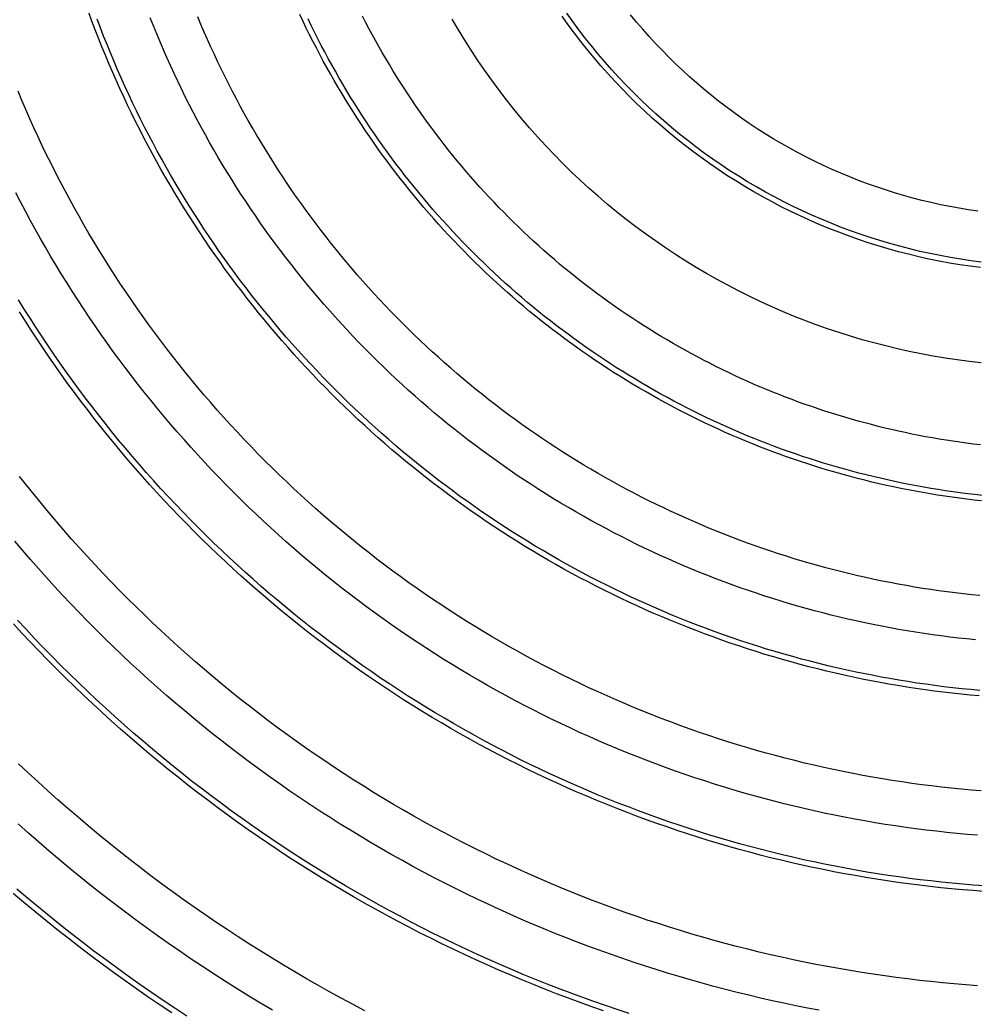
# Model space of a CAD drawing. Header units: metres. Extents: x 10 to 1210, y 10 to 2773.
# Drawn here: x 270.9 to 442.9, y 216.2 to 394.4 of the extents above; entities that cross this region are included whole.
import ezdxf

# ---------------------------------------------------------------- set-up
doc = ezdxf.new("R2010")
doc.units = ezdxf.units.M
for name, color, linetype in [('ACIKLIK', 5, 'Continuous'), ('CAM_SABLON', 4, 'Continuous'), ('DIS_KENAR_V91_Z3', 1, 'Continuous'), ('LAMBA_T4_Z4', 3, 'Continuous')]:
    doc.layers.add(name, color=color, linetype=linetype)

msp = doc.modelspace()

# ---------------------------------------------------------------- linework, layer by layer
at = {"layer": 'ACIKLIK'}
for points in [[(442.94, 282.82), (441.39, 282.98), (439.85, 283.14), (438.31, 283.33), (436.77, 283.52), (435.23, 283.73), (433.69, 283.96), (432.15, 284.19), (430.62, 284.44), (429.09, 284.7), (427.56, 284.98), (426.04, 285.27), (424.51, 285.57), (422.99, 285.89), (421.47, 286.22), (419.96, 286.56), (418.45, 286.92), (416.94, 287.29), (415.43, 287.67), (413.93, 288.07), (412.43, 288.47), (410.94, 288.9), (409.45, 289.33), (407.96, 289.78), (406.47, 290.24), (405, 290.71), (403.52, 291.2), (402.05, 291.7), (400.58, 292.21), (399.12, 292.73), (397.66, 293.27), (396.21, 293.82), (394.76, 294.39), (393.32, 294.96), (391.88, 295.55), (390.45, 296.15), (389.02, 296.76), (387.6, 297.39), (386.18, 298.03), (384.77, 298.68), (383.37, 299.34), (381.97, 300.01), (380.58, 300.7), (379.19, 301.4), (377.81, 302.11), (376.43, 302.84), (375.07, 303.57), (373.7, 304.32), (372.35, 305.08), (371, 305.85), (369.66, 306.63), (368.32, 307.42), (367, 308.23), (365.67, 309.05), (364.36, 309.88), (363.05, 310.72), (361.76, 311.57), (360.46, 312.43), (359.18, 313.31), (357.9, 314.19), (356.64, 315.09), (355.37, 316), (354.12, 316.91), (352.88, 317.84), (351.64, 318.78), (350.41, 319.73), (349.19, 320.7), (347.98, 321.67), (346.78, 322.65), (345.58, 323.64), (344.4, 324.65), (343.22, 325.66), (342.05, 326.69), (340.89, 327.72), (339.75, 328.76), (338.6, 329.82), (337.47, 330.88), (336.35, 331.96), (335.24, 333.04), (334.14, 334.14), (333.04, 335.24), (331.96, 336.35), (330.88, 337.47), (329.82, 338.6), (328.76, 339.75), (327.72, 340.89), (326.69, 342.05), (325.66, 343.22), (324.65, 344.4), (323.64, 345.58), (322.65, 346.78), (321.67, 347.98), (320.7, 349.19), (319.73, 350.41), (318.78, 351.64), (317.84, 352.88), (316.91, 354.12), (316, 355.37), (315.09, 356.64), (314.19, 357.9), (313.31, 359.18), (312.43, 360.46), (311.57, 361.76), (310.72, 363.05), (309.88, 364.36), (309.05, 365.67), (308.23, 367), (307.42, 368.32), (306.63, 369.66), (305.85, 371), (305.08, 372.35), (304.32, 373.7), (303.57, 375.07), (302.84, 376.43), (302.11, 377.81), (301.4, 379.19), (300.7, 380.58), (300.01, 381.97), (299.34, 383.37), (298.68, 384.77), (298.03, 386.18), (297.39, 387.6), (296.76, 389.02), (296.15, 390.45), (295.55, 391.88), (294.96, 393.32), (294.39, 394.76)], [(443.81, 317.92), (442.57, 318.07), (441.33, 318.22), (440.1, 318.39), (438.86, 318.57), (437.63, 318.76), (436.4, 318.96), (435.17, 319.17), (433.94, 319.39), (432.71, 319.63), (431.49, 319.87), (430.27, 320.13), (429.05, 320.39), (427.83, 320.67), (426.62, 320.95), (425.41, 321.25), (424.2, 321.56), (422.99, 321.87), (421.78, 322.2), (420.58, 322.54), (419.39, 322.89), (418.19, 323.25), (417, 323.62), (415.81, 324), (414.63, 324.39), (413.44, 324.79), (412.27, 325.2), (411.09, 325.62), (409.92, 326.06), (408.75, 326.5), (407.59, 326.95), (406.43, 327.41), (405.28, 327.89), (404.13, 328.37), (402.98, 328.86), (401.84, 329.36), (400.7, 329.88), (399.57, 330.4), (398.44, 330.93), (397.31, 331.47), (396.19, 332.02), (395.08, 332.59), (393.97, 333.16), (392.87, 333.74), (391.77, 334.33), (390.67, 334.93), (389.58, 335.54), (388.5, 336.16), (387.42, 336.79), (386.35, 337.43), (385.28, 338.07), (384.22, 338.73), (383.17, 339.4), (382.12, 340.07), (381.07, 340.75), (380.04, 341.45), (379, 342.15), (377.98, 342.86), (376.96, 343.58), (375.95, 344.31), (374.94, 345.05), (373.94, 345.8), (372.95, 346.55), (371.96, 347.31), (370.98, 348.09), (370.01, 348.87), (369.04, 349.66), (368.08, 350.46), (367.13, 351.26), (366.18, 352.08), (365.25, 352.9), (364.31, 353.73), (363.39, 354.57), (362.47, 355.42), (361.57, 356.27), (360.66, 357.13), (359.77, 358.01), (358.88, 358.88), (358.01, 359.77), (357.13, 360.66), (356.27, 361.57), (355.42, 362.47), (354.57, 363.39), (353.73, 364.31), (352.9, 365.25), (352.08, 366.18), (351.26, 367.13), (350.46, 368.08), (349.66, 369.04), (348.87, 370.01), (348.09, 370.98), (347.31, 371.96), (346.55, 372.95), (345.8, 373.94), (345.05, 374.94), (344.31, 375.95), (343.58, 376.96), (342.86, 377.98), (342.15, 379), (341.45, 380.04), (340.75, 381.07), (340.07, 382.12), (339.4, 383.17), (338.73, 384.22), (338.07, 385.28), (337.43, 386.35), (336.79, 387.42), (336.16, 388.5), (335.54, 389.58), (334.93, 390.67), (334.33, 391.77), (333.74, 392.87), (333.16, 393.97), (332.59, 395.08)], [(443.36, 359.95), (441.67, 360.21), (439.98, 360.49), (438.3, 360.8), (436.62, 361.14), (434.96, 361.51), (433.29, 361.91), (431.64, 362.34), (429.99, 362.8), (428.35, 363.28), (426.72, 363.8), (425.09, 364.34), (423.48, 364.91), (421.88, 365.51), (420.29, 366.14), (418.71, 366.79), (417.14, 367.47), (415.58, 368.18), (414.04, 368.92), (412.51, 369.68), (410.99, 370.47), (409.49, 371.29), (408, 372.13), (406.53, 373), (405.07, 373.89), (403.63, 374.81), (402.2, 375.76), (400.79, 376.72), (399.4, 377.72), (398.02, 378.73), (396.67, 379.78), (395.33, 380.84), (394.01, 381.93), (392.71, 383.04), (391.43, 384.17), (390.16, 385.33), (388.92, 386.51), (387.7, 387.7), (386.51, 388.92), (385.33, 390.16), (384.17, 391.43), (383.04, 392.71), (381.93, 394.01), (380.84, 395.33)], [(443.29, 247.66), (441.44, 247.81), (439.58, 247.98), (437.74, 248.17), (435.89, 248.37), (434.04, 248.59), (432.2, 248.82), (430.36, 249.07), (428.52, 249.34), (426.68, 249.62), (424.84, 249.92), (423.01, 250.24), (421.18, 250.57), (419.36, 250.91), (417.53, 251.28), (415.71, 251.65), (413.9, 252.05), (412.09, 252.46), (410.28, 252.89), (408.47, 253.33), (406.67, 253.78), (404.87, 254.26), (403.08, 254.75), (401.29, 255.25), (399.5, 255.77), (397.72, 256.31), (395.95, 256.86), (394.18, 257.43), (392.41, 258.01), (390.65, 258.6), (388.9, 259.22), (387.15, 259.85), (385.41, 260.49), (383.67, 261.15), (381.94, 261.82), (380.21, 262.51), (378.49, 263.21), (376.77, 263.93), (375.07, 264.67), (373.37, 265.42), (371.67, 266.18), (369.98, 266.96), (368.3, 267.75), (366.63, 268.56), (364.96, 269.38), (363.3, 270.22), (361.65, 271.07), (360, 271.93), (358.37, 272.81), (356.74, 273.71), (355.11, 274.61), (353.5, 275.54), (351.89, 276.47), (350.3, 277.42), (348.71, 278.39), (347.13, 279.37), (345.56, 280.36), (343.99, 281.36), (342.44, 282.38), (340.89, 283.42), (339.36, 284.46), (337.83, 285.52), (336.31, 286.59), (334.8, 287.68), (333.3, 288.78), (331.81, 289.89), (330.33, 291.02), (328.86, 292.15), (327.4, 293.3), (325.95, 294.47), (324.52, 295.64), (323.09, 296.83), (321.67, 298.03), (320.26, 299.25), (318.86, 300.47), (317.48, 301.71), (316.1, 302.96), (314.73, 304.22), (313.38, 305.5), (312.04, 306.78), (310.71, 308.08), (309.39, 309.39), (308.08, 310.71), (306.78, 312.04), (305.5, 313.38), (304.22, 314.73), (302.96, 316.1), (301.71, 317.48), (300.47, 318.86), (299.25, 320.26), (298.03, 321.67), (296.83, 323.09), (295.64, 324.52), (294.47, 325.95), (293.3, 327.4), (292.15, 328.86), (291.02, 330.33), (289.89, 331.81), (288.78, 333.3), (287.68, 334.8), (286.59, 336.31), (285.52, 337.83), (284.46, 339.36), (283.42, 340.89), (282.38, 342.44), (281.36, 343.99), (280.36, 345.56), (279.37, 347.13), (278.39, 348.71), (277.42, 350.3), (276.47, 351.89), (275.54, 353.5), (274.61, 355.11), (273.71, 356.74), (272.81, 358.37), (271.93, 360), (271.07, 361.65), (270.22, 363.3)], [(414.81, 216.15), (412.68, 216.56), (410.56, 216.98), (408.44, 217.42), (406.32, 217.88), (404.21, 218.36), (402.11, 218.85), (400, 219.37), (397.91, 219.9), (395.81, 220.45), (393.72, 221.02), (391.64, 221.61), (389.56, 222.21), (387.49, 222.84), (385.43, 223.48), (383.36, 224.14), (381.31, 224.82), (379.26, 225.51), (377.22, 226.23), (375.18, 226.96), (373.15, 227.71), (371.12, 228.47), (369.11, 229.26), (367.1, 230.06), (365.09, 230.88), (363.1, 231.72), (361.11, 232.57), (359.13, 233.44), (357.16, 234.33), (355.19, 235.24), (353.23, 236.16), (351.28, 237.1), (349.34, 238.06), (347.41, 239.03), (345.49, 240.02), (343.57, 241.03), (341.66, 242.05), (339.77, 243.09), (337.88, 244.15), (336, 245.23), (334.13, 246.32), (332.27, 247.42), (330.42, 248.55), (328.58, 249.68), (326.75, 250.84), (324.93, 252.01), (323.12, 253.2), (321.32, 254.4), (319.53, 255.62), (317.75, 256.85), (315.99, 258.1), (314.23, 259.36), (312.48, 260.64), (310.75, 261.94), (309.03, 263.25), (307.32, 264.57), (305.62, 265.91), (303.93, 267.27), (302.25, 268.64), (300.59, 270.02), (298.94, 271.42), (297.3, 272.83), (295.67, 274.26), (294.06, 275.7), (292.45, 277.16), (290.86, 278.62), (289.29, 280.11), (287.72, 281.6), (286.17, 283.11), (284.64, 284.64), (283.11, 286.17), (281.6, 287.72), (280.11, 289.29), (278.62, 290.86), (277.16, 292.45), (275.7, 294.06), (274.26, 295.67), (272.83, 297.3), (271.42, 298.94), (270.02, 300.59)], [(316.37, 216.16), (314.24, 217.42), (312.13, 218.7), (310.03, 220), (307.94, 221.32), (305.87, 222.66), (303.8, 224.01), (301.75, 225.38), (299.71, 226.77), (297.68, 228.18), (295.66, 229.61), (293.66, 231.05), (291.67, 232.51), (289.69, 233.99), (287.72, 235.48), (285.77, 236.99), (283.83, 238.52), (281.9, 240.07), (279.99, 241.63), (278.09, 243.21), (276.21, 244.81), (274.34, 246.42), (272.48, 248.05), (270.64, 249.69)]]:
    msp.add_lwpolyline(points, dxfattribs=at)
at = {"layer": 'CAM_SABLON'}
for points in [[(443.7, 273.71), (442.08, 273.86), (440.45, 274.02), (438.83, 274.2), (437.21, 274.39), (435.59, 274.6), (433.97, 274.82), (432.36, 275.05), (430.75, 275.3), (429.14, 275.56), (427.53, 275.84), (425.92, 276.13), (424.32, 276.44), (422.72, 276.75), (421.12, 277.09), (419.53, 277.43), (417.93, 277.79), (416.35, 278.17), (414.76, 278.55), (413.18, 278.96), (411.6, 279.37), (410.03, 279.8), (408.46, 280.24), (406.89, 280.7), (405.33, 281.17), (403.77, 281.66), (402.21, 282.15), (400.66, 282.66), (399.12, 283.19), (397.58, 283.73), (396.04, 284.28), (394.51, 284.84), (392.99, 285.42), (391.46, 286.01), (389.95, 286.62), (388.44, 287.23), (386.93, 287.87), (385.43, 288.51), (383.94, 289.17), (382.45, 289.84), (380.97, 290.52), (379.49, 291.22), (378.02, 291.93), (376.56, 292.65), (375.1, 293.38), (373.65, 294.13), (372.21, 294.89), (370.77, 295.66), (369.34, 296.45), (367.92, 297.24), (366.5, 298.05), (365.09, 298.88), (363.69, 299.71), (362.29, 300.56), (360.91, 301.42), (359.53, 302.29), (358.15, 303.17), (356.79, 304.06), (355.43, 304.97), (354.08, 305.89), (352.74, 306.82), (351.41, 307.76), (350.08, 308.71), (348.77, 309.68), (347.46, 310.66), (346.16, 311.64), (344.87, 312.64), (343.59, 313.65), (342.32, 314.67), (341.05, 315.71), (339.8, 316.75), (338.55, 317.8), (337.32, 318.87), (336.09, 319.95), (334.87, 321.03), (333.66, 322.13), (332.47, 323.24), (331.28, 324.36), (330.1, 325.48), (328.93, 326.62), (327.77, 327.77), (326.62, 328.93), (325.48, 330.1), (324.36, 331.28), (323.24, 332.47), (322.13, 333.66), (321.03, 334.87), (319.95, 336.09), (318.87, 337.32), (317.8, 338.55), (316.75, 339.8), (315.71, 341.05), (314.67, 342.32), (313.65, 343.59), (312.64, 344.87), (311.64, 346.16), (310.66, 347.46), (309.68, 348.77), (308.71, 350.08), (307.76, 351.41), (306.82, 352.74), (305.89, 354.08), (304.97, 355.43), (304.06, 356.79), (303.17, 358.15), (302.29, 359.53), (301.42, 360.91), (300.56, 362.29), (299.71, 363.69), (298.88, 365.09), (298.05, 366.5), (297.24, 367.92), (296.45, 369.34), (295.66, 370.77), (294.89, 372.21), (294.13, 373.65), (293.38, 375.1), (292.65, 376.56), (291.93, 378.02), (291.22, 379.49), (290.52, 380.97), (289.84, 382.45), (289.17, 383.94), (288.51, 385.43), (287.87, 386.93), (287.23, 388.44), (286.62, 389.95), (286.01, 391.46), (285.42, 392.99), (284.84, 394.51)], [(444.11, 308.83), (442.79, 308.98), (441.48, 309.13), (440.16, 309.3), (438.85, 309.48), (437.53, 309.67), (436.22, 309.87), (434.91, 310.08), (433.61, 310.31), (432.3, 310.55), (431, 310.79), (429.7, 311.05), (428.4, 311.32), (427.1, 311.6), (425.81, 311.9), (424.52, 312.2), (423.23, 312.52), (421.94, 312.84), (420.66, 313.18), (419.38, 313.53), (418.1, 313.89), (416.83, 314.26), (415.56, 314.64), (414.29, 315.04), (413.03, 315.44), (411.77, 315.85), (410.51, 316.28), (409.26, 316.72), (408.01, 317.17), (406.77, 317.63), (405.53, 318.1), (404.29, 318.58), (403.06, 319.07), (401.83, 319.57), (400.61, 320.08), (399.39, 320.61), (398.18, 321.14), (396.97, 321.69), (395.76, 322.24), (394.56, 322.81), (393.37, 323.38), (392.18, 323.97), (390.99, 324.57), (389.81, 325.17), (388.64, 325.79), (387.47, 326.42), (386.31, 327.06), (385.15, 327.71), (384, 328.36), (382.85, 329.03), (381.71, 329.71), (380.58, 330.4), (379.45, 331.1), (378.33, 331.8), (377.21, 332.52), (376.11, 333.25), (375, 333.99), (373.91, 334.73), (372.82, 335.49), (371.73, 336.25), (370.66, 337.03), (369.59, 337.81), (368.52, 338.61), (367.47, 339.41), (366.42, 340.22), (365.38, 341.04), (364.34, 341.87), (363.32, 342.71), (362.3, 343.56), (361.28, 344.42), (360.28, 345.28), (359.28, 346.16), (358.29, 347.04), (357.31, 347.93), (356.34, 348.83), (355.37, 349.74), (354.41, 350.66), (353.46, 351.59), (352.52, 352.52), (351.59, 353.46), (350.66, 354.41), (349.74, 355.37), (348.83, 356.34), (347.93, 357.31), (347.04, 358.29), (346.16, 359.28), (345.28, 360.28), (344.42, 361.28), (343.56, 362.3), (342.71, 363.32), (341.87, 364.34), (341.04, 365.38), (340.22, 366.42), (339.41, 367.47), (338.61, 368.52), (337.81, 369.59), (337.03, 370.66), (336.25, 371.73), (335.49, 372.82), (334.73, 373.91), (333.99, 375), (333.25, 376.11), (332.52, 377.21), (331.8, 378.33), (331.1, 379.45), (330.4, 380.58), (329.71, 381.71), (329.03, 382.85), (328.36, 384), (327.71, 385.15), (327.06, 386.31), (326.42, 387.47), (325.79, 388.64), (325.17, 389.81), (324.57, 390.99), (323.97, 392.18), (323.38, 393.37), (322.81, 394.56)], [(443.96, 350.8), (442.11, 351.04), (440.26, 351.32), (438.42, 351.63), (436.58, 351.97), (434.75, 352.34), (432.93, 352.74), (431.11, 353.18), (429.31, 353.65), (427.51, 354.15), (425.72, 354.68), (423.94, 355.24), (422.16, 355.83), (420.4, 356.45), (418.65, 357.11), (416.92, 357.79), (415.19, 358.51), (413.48, 359.25), (411.78, 360.03), (410.09, 360.83), (408.42, 361.66), (406.77, 362.53), (405.13, 363.42), (403.5, 364.34), (401.89, 365.28), (400.3, 366.26), (398.72, 367.26), (397.17, 368.29), (395.63, 369.35), (394.11, 370.44), (392.61, 371.55), (391.12, 372.68), (389.66, 373.85), (388.22, 375.03), (386.8, 376.25), (385.4, 377.48), (384.03, 378.75), (382.67, 380.03), (381.34, 381.34), (380.03, 382.67), (378.75, 384.03), (377.48, 385.4), (376.25, 386.8), (375.03, 388.22), (373.85, 389.66), (372.68, 391.12), (371.55, 392.61), (370.44, 394.11), (369.35, 395.63)], [(444.51, 238.54), (442.58, 238.68), (440.65, 238.84), (438.72, 239.02), (436.79, 239.22), (434.87, 239.43), (432.95, 239.65), (431.02, 239.9), (429.1, 240.16), (427.19, 240.44), (425.27, 240.73), (423.36, 241.04), (421.45, 241.37), (419.54, 241.72), (417.64, 242.08), (415.74, 242.46), (413.84, 242.85), (411.95, 243.26), (410.06, 243.69), (408.18, 244.13), (406.29, 244.59), (404.42, 245.07), (402.54, 245.56), (400.67, 246.07), (398.81, 246.6), (396.95, 247.14), (395.09, 247.7), (393.24, 248.28), (391.4, 248.87), (389.56, 249.47), (387.72, 250.1), (385.89, 250.73), (384.07, 251.39), (382.25, 252.06), (380.44, 252.75), (378.64, 253.45), (376.84, 254.17), (375.04, 254.9), (373.26, 255.65), (371.48, 256.41), (369.7, 257.19), (367.94, 257.99), (366.18, 258.8), (364.43, 259.63), (362.68, 260.47), (360.94, 261.32), (359.21, 262.2), (357.49, 263.08), (355.78, 263.99), (354.07, 264.9), (352.37, 265.83), (350.68, 266.78), (349, 267.74), (347.33, 268.72), (345.66, 269.71), (344.01, 270.71), (342.36, 271.73), (340.72, 272.77), (339.09, 273.82), (337.47, 274.88), (335.86, 275.95), (334.26, 277.04), (332.67, 278.15), (331.08, 279.27), (329.51, 280.4), (327.95, 281.54), (326.4, 282.7), (324.86, 283.88), (323.32, 285.06), (321.8, 286.26), (320.29, 287.47), (318.79, 288.7), (317.3, 289.94), (315.82, 291.19), (314.36, 292.45), (312.9, 293.73), (311.45, 295.02), (310.02, 296.32), (308.6, 297.64), (307.19, 298.97), (305.79, 300.31), (304.4, 301.66), (303.02, 303.02), (301.66, 304.4), (300.31, 305.79), (298.97, 307.19), (297.64, 308.6), (296.32, 310.02), (295.02, 311.45), (293.73, 312.9), (292.45, 314.36), (291.19, 315.82), (289.94, 317.3), (288.7, 318.79), (287.47, 320.29), (286.26, 321.8), (285.06, 323.32), (283.88, 324.86), (282.7, 326.4), (281.54, 327.95), (280.4, 329.51), (279.27, 331.08), (278.15, 332.67), (277.04, 334.26), (275.95, 335.86), (274.88, 337.47), (273.82, 339.09), (272.77, 340.72), (271.73, 342.36), (270.71, 344.01)], [(380.58, 215.58), (378.45, 216.28), (376.33, 217), (374.21, 217.74), (372.1, 218.5), (370, 219.28), (367.9, 220.07), (365.81, 220.88), (363.73, 221.71), (361.65, 222.56), (359.58, 223.43), (357.52, 224.32), (355.47, 225.22), (353.42, 226.14), (351.39, 227.08), (349.36, 228.04), (347.34, 229.01), (345.33, 230), (343.32, 231.01), (341.33, 232.04), (339.35, 233.08), (337.37, 234.14), (335.4, 235.22), (333.45, 236.32), (331.5, 237.43), (329.56, 238.56), (327.64, 239.71), (325.72, 240.87), (323.81, 242.05), (321.91, 243.25), (320.03, 244.46), (318.15, 245.69), (316.29, 246.94), (314.43, 248.2), (312.59, 249.48), (310.76, 250.77), (308.94, 252.08), (307.13, 253.41), (305.33, 254.75), (303.55, 256.11), (301.78, 257.48), (300.01, 258.87), (298.26, 260.27), (296.53, 261.69), (294.8, 263.13), (293.09, 264.58), (291.39, 266.04), (289.71, 267.52), (288.03, 269.01), (286.37, 270.52), (284.73, 272.04), (283.09, 273.58), (281.47, 275.13), (279.87, 276.69), (278.27, 278.27), (276.69, 279.87), (275.13, 281.47), (273.58, 283.09), (272.04, 284.73), (270.52, 286.37)], [(300.97, 215.11), (298.83, 216.51), (296.72, 217.92), (294.61, 219.36), (292.52, 220.81), (290.43, 222.28), (288.37, 223.77), (286.31, 225.27), (284.27, 226.8), (282.24, 228.34), (280.23, 229.9), (278.23, 231.48), (276.24, 233.07), (274.27, 234.69), (272.31, 236.32), (270.36, 237.96)]]:
    msp.add_lwpolyline(points, dxfattribs=at)
at = {"layer": 'DIS_KENAR_V91_Z3'}
for points in [[(443.71, 290.78), (442.23, 290.93), (440.76, 291.09), (439.28, 291.27), (437.81, 291.45), (436.34, 291.65), (434.87, 291.87), (433.41, 292.09), (431.94, 292.33), (430.48, 292.58), (429.02, 292.85), (427.56, 293.12), (426.11, 293.41), (424.66, 293.71), (423.21, 294.03), (421.76, 294.36), (420.31, 294.7), (418.87, 295.05), (417.44, 295.41), (416, 295.79), (414.57, 296.18), (413.14, 296.59), (411.72, 297), (410.3, 297.43), (408.88, 297.87), (407.47, 298.32), (406.06, 298.78), (404.65, 299.26), (403.25, 299.75), (401.86, 300.25), (400.46, 300.77), (399.08, 301.29), (397.69, 301.83), (396.32, 302.38), (394.94, 302.94), (393.58, 303.51), (392.21, 304.1), (390.85, 304.7), (389.5, 305.31), (388.15, 305.93), (386.81, 306.56), (385.48, 307.21), (384.15, 307.86), (382.82, 308.53), (381.5, 309.21), (380.19, 309.9), (378.88, 310.6), (377.58, 311.31), (376.29, 312.04), (375, 312.78), (373.72, 313.52), (372.44, 314.28), (371.18, 315.05), (369.91, 315.83), (368.66, 316.62), (367.41, 317.43), (366.17, 318.24), (364.94, 319.06), (363.71, 319.9), (362.49, 320.74), (361.28, 321.6), (360.08, 322.47), (358.88, 323.34), (357.69, 324.23), (356.51, 325.13), (355.34, 326.04), (354.17, 326.96), (353.02, 327.89), (351.87, 328.82), (350.73, 329.77), (349.59, 330.73), (348.47, 331.7), (347.35, 332.68), (346.25, 333.67), (345.15, 334.66), (344.06, 335.67), (342.98, 336.69), (341.91, 337.71), (340.85, 338.75), (339.79, 339.79), (338.75, 340.85), (337.71, 341.91), (336.69, 342.98), (335.67, 344.06), (334.66, 345.15), (333.67, 346.25), (332.68, 347.35), (331.7, 348.47), (330.73, 349.59), (329.77, 350.73), (328.82, 351.87), (327.89, 353.02), (326.96, 354.17), (326.04, 355.34), (325.13, 356.51), (324.23, 357.69), (323.34, 358.88), (322.47, 360.08), (321.6, 361.28), (320.74, 362.49), (319.9, 363.71), (319.06, 364.94), (318.24, 366.17), (317.43, 367.41), (316.62, 368.66), (315.83, 369.91), (315.05, 371.18), (314.28, 372.44), (313.52, 373.72), (312.78, 375), (312.04, 376.29), (311.31, 377.58), (310.6, 378.88), (309.9, 380.19), (309.21, 381.5), (308.53, 382.82), (307.86, 384.15), (307.21, 385.48), (306.56, 386.81), (305.93, 388.15), (305.31, 389.5), (304.7, 390.85), (304.1, 392.21), (303.51, 393.58), (302.94, 394.94)], [(443.93, 332.68), (441.77, 332.93), (439.6, 333.22), (437.45, 333.54), (435.29, 333.9), (433.15, 334.3), (431.01, 334.73), (428.88, 335.2), (426.76, 335.71), (424.65, 336.26), (422.55, 336.84), (420.45, 337.46), (418.37, 338.12), (416.3, 338.81), (414.25, 339.54), (412.2, 340.3), (410.17, 341.1), (408.16, 341.94), (406.16, 342.81), (404.17, 343.71), (402.2, 344.65), (400.25, 345.62), (398.32, 346.63), (396.4, 347.67), (394.5, 348.75), (392.62, 349.85), (390.76, 350.99), (388.92, 352.17), (387.1, 353.37), (385.3, 354.61), (383.53, 355.87), (381.77, 357.17), (380.04, 358.5), (378.33, 359.86), (376.65, 361.24), (374.99, 362.66), (373.36, 364.11), (371.75, 365.58), (370.17, 367.08), (368.61, 368.61), (367.08, 370.17), (365.58, 371.75), (364.11, 373.36), (362.66, 374.99), (361.24, 376.65), (359.86, 378.33), (358.5, 380.04), (357.17, 381.77), (355.87, 383.53), (354.61, 385.3), (353.37, 387.1), (352.17, 388.92), (350.99, 390.76), (349.85, 392.62), (348.75, 394.5)], [(443.92, 255.63), (442.13, 255.78), (440.35, 255.94), (438.57, 256.12), (436.79, 256.32), (435.02, 256.53), (433.24, 256.75), (431.47, 257), (429.7, 257.25), (427.93, 257.52), (426.17, 257.81), (424.4, 258.11), (422.64, 258.43), (420.88, 258.77), (419.13, 259.12), (417.38, 259.48), (415.63, 259.86), (413.89, 260.25), (412.14, 260.66), (410.41, 261.09), (408.67, 261.53), (406.94, 261.99), (405.22, 262.46), (403.49, 262.94), (401.78, 263.44), (400.06, 263.96), (398.36, 264.49), (396.65, 265.03), (394.95, 265.59), (393.26, 266.17), (391.57, 266.76), (389.89, 267.36), (388.21, 267.98), (386.53, 268.62), (384.87, 269.26), (383.21, 269.93), (381.55, 270.6), (379.9, 271.3), (378.26, 272), (376.62, 272.72), (374.99, 273.46), (373.36, 274.21), (371.75, 274.97), (370.13, 275.75), (368.53, 276.54), (366.93, 277.34), (365.34, 278.16), (363.76, 279), (362.18, 279.84), (360.61, 280.7), (359.05, 281.58), (357.5, 282.46), (355.95, 283.37), (354.42, 284.28), (352.89, 285.21), (351.37, 286.15), (349.85, 287.1), (348.35, 288.07), (346.85, 289.05), (345.37, 290.05), (343.89, 291.05), (342.42, 292.07), (340.96, 293.11), (339.5, 294.15), (338.06, 295.21), (336.63, 296.28), (335.2, 297.36), (333.79, 298.46), (332.38, 299.57), (330.99, 300.69), (329.6, 301.82), (328.23, 302.96), (326.86, 304.12), (325.51, 305.28), (324.16, 306.46), (322.83, 307.66), (321.5, 308.86), (320.19, 310.07), (318.89, 311.3), (317.6, 312.54), (316.31, 313.78), (315.04, 315.04), (313.78, 316.31), (312.54, 317.6), (311.3, 318.89), (310.07, 320.19), (308.86, 321.5), (307.66, 322.83), (306.46, 324.16), (305.28, 325.51), (304.12, 326.86), (302.96, 328.23), (301.82, 329.6), (300.69, 330.99), (299.57, 332.38), (298.46, 333.79), (297.36, 335.2), (296.28, 336.63), (295.21, 338.06), (294.15, 339.5), (293.11, 340.96), (292.07, 342.42), (291.05, 343.89), (290.05, 345.37), (289.05, 346.85), (288.07, 348.35), (287.1, 349.85), (286.15, 351.37), (285.21, 352.89), (284.28, 354.42), (283.37, 355.95), (282.46, 357.5), (281.58, 359.05), (280.7, 360.61), (279.84, 362.18), (279, 363.76), (278.16, 365.34), (277.34, 366.93), (276.54, 368.53), (275.75, 370.13), (274.97, 371.75), (274.21, 373.36), (273.46, 374.99), (272.72, 376.62), (272, 378.26), (271.3, 379.9), (270.6, 381.55)], [(443.26, 220.58), (441.17, 220.74), (439.08, 220.91), (437, 221.1), (434.91, 221.31), (432.83, 221.54), (430.75, 221.79), (428.67, 222.05), (426.6, 222.34), (424.53, 222.64), (422.46, 222.95), (420.39, 223.29), (418.32, 223.65), (416.26, 224.02), (414.21, 224.41), (412.15, 224.82), (410.1, 225.24), (408.05, 225.69), (406.01, 226.15), (403.97, 226.63), (401.94, 227.13), (399.91, 227.64), (397.88, 228.18), (395.86, 228.73), (393.85, 229.3), (391.84, 229.88), (389.83, 230.49), (387.83, 231.11), (385.84, 231.75), (383.85, 232.4), (381.86, 233.08), (379.89, 233.77), (377.92, 234.47), (375.95, 235.2), (373.99, 235.94), (372.04, 236.7), (370.09, 237.48), (368.16, 238.27), (366.22, 239.08), (364.3, 239.91), (362.38, 240.75), (360.47, 241.61), (358.57, 242.49), (356.68, 243.38), (354.79, 244.29), (352.91, 245.22), (351.04, 246.16), (349.18, 247.12), (347.33, 248.09), (345.48, 249.08), (343.65, 250.09), (341.82, 251.11), (340, 252.15), (338.19, 253.21), (336.39, 254.28), (334.6, 255.37), (332.82, 256.47), (331.05, 257.59), (329.29, 258.72), (327.54, 259.87), (325.79, 261.03), (324.06, 262.21), (322.34, 263.4), (320.63, 264.61), (318.93, 265.84), (317.24, 267.07), (315.56, 268.33), (313.9, 269.6), (312.24, 270.88), (310.6, 272.17), (308.96, 273.48), (307.34, 274.81), (305.73, 276.15), (304.13, 277.5), (302.55, 278.87), (300.97, 280.25), (299.41, 281.65), (297.86, 283.05), (296.32, 284.48), (294.79, 285.91), (293.28, 287.36), (291.78, 288.82), (290.29, 290.29), (288.82, 291.78), (287.36, 293.28), (285.91, 294.79), (284.48, 296.32), (283.05, 297.86), (281.65, 299.41), (280.25, 300.97), (278.87, 302.55), (277.5, 304.13), (276.15, 305.73), (274.81, 307.34), (273.48, 308.96), (272.17, 310.6), (270.88, 312.24)], [(333.02, 216.07), (330.9, 217.19), (328.78, 218.33), (326.68, 219.48), (324.58, 220.65), (322.5, 221.84), (320.43, 223.05), (318.36, 224.28), (316.31, 225.52), (314.27, 226.79), (312.24, 228.07), (310.22, 229.37), (308.22, 230.68), (306.22, 232.01), (304.24, 233.37), (302.27, 234.73), (300.31, 236.12), (298.36, 237.52), (296.42, 238.94), (294.5, 240.38), (292.59, 241.83), (290.69, 243.3), (288.81, 244.78), (286.94, 246.28), (285.08, 247.8), (283.23, 249.34), (281.4, 250.89), (279.58, 252.45), (277.78, 254.04), (275.99, 255.64), (274.21, 257.25), (272.45, 258.88), (270.7, 260.52)]]:
    msp.add_lwpolyline(points, dxfattribs=at)
at = {"layer": 'LAMBA_T4_Z4'}
for points in [[(443.61, 272.72), (441.98, 272.87), (440.35, 273.03), (438.72, 273.21), (437.09, 273.4), (435.46, 273.61), (433.84, 273.83), (432.21, 274.07), (430.59, 274.31), (428.97, 274.58), (427.35, 274.86), (425.74, 275.15), (424.13, 275.45), (422.52, 275.77), (420.91, 276.11), (419.31, 276.46), (417.71, 276.82), (416.11, 277.19), (414.52, 277.58), (412.93, 277.99), (411.34, 278.41), (409.76, 278.84), (408.18, 279.28), (406.61, 279.74), (405.03, 280.21), (403.47, 280.7), (401.9, 281.2), (400.35, 281.72), (398.79, 282.24), (397.24, 282.78), (395.7, 283.34), (394.16, 283.91), (392.63, 284.49), (391.1, 285.08), (389.57, 285.69), (388.06, 286.31), (386.54, 286.95), (385.04, 287.59), (383.53, 288.25), (382.04, 288.93), (380.55, 289.61), (379.06, 290.31), (377.59, 291.03), (376.11, 291.75), (374.65, 292.49), (373.19, 293.24), (371.74, 294.01), (370.29, 294.78), (368.86, 295.57), (367.42, 296.37), (366, 297.19), (364.58, 298.01), (363.17, 298.85), (361.77, 299.7), (360.38, 300.57), (358.99, 301.44), (357.61, 302.33), (356.24, 303.23), (354.87, 304.14), (353.52, 305.06), (352.17, 306), (350.83, 306.95), (349.5, 307.9), (348.17, 308.88), (346.86, 309.86), (345.55, 310.85), (344.26, 311.85), (342.97, 312.87), (341.69, 313.9), (340.42, 314.93), (339.16, 315.98), (337.9, 317.04), (336.66, 318.11), (335.43, 319.2), (334.2, 320.29), (332.99, 321.39), (331.78, 322.51), (330.59, 323.63), (329.4, 324.76), (328.23, 325.91), (327.06, 327.06), (325.91, 328.23), (324.76, 329.4), (323.63, 330.59), (322.51, 331.78), (321.39, 332.99), (320.29, 334.2), (319.2, 335.43), (318.11, 336.66), (317.04, 337.9), (315.98, 339.16), (314.93, 340.42), (313.9, 341.69), (312.87, 342.97), (311.85, 344.26), (310.85, 345.55), (309.86, 346.86), (308.88, 348.17), (307.9, 349.5), (306.95, 350.83), (306, 352.17), (305.06, 353.52), (304.14, 354.87), (303.23, 356.24), (302.33, 357.61), (301.44, 358.99), (300.57, 360.38), (299.7, 361.77), (298.85, 363.17), (298.01, 364.58), (297.19, 366), (296.37, 367.42), (295.57, 368.86), (294.78, 370.29), (294.01, 371.74), (293.24, 373.19), (292.49, 374.65), (291.75, 376.11), (291.03, 377.59), (290.31, 379.06), (289.61, 380.55), (288.93, 382.04), (288.25, 383.53), (287.59, 385.04), (286.95, 386.54), (286.31, 388.06), (285.69, 389.57), (285.08, 391.1), (284.49, 392.63), (283.91, 394.16), (283.34, 395.7)], [(444.01, 307.84), (442.68, 307.98), (441.35, 308.14), (440.03, 308.31), (438.71, 308.49), (437.39, 308.68), (436.07, 308.88), (434.75, 309.1), (433.43, 309.32), (432.12, 309.56), (430.81, 309.81), (429.5, 310.07), (428.19, 310.34), (426.88, 310.63), (425.58, 310.92), (424.28, 311.23), (422.99, 311.54), (421.69, 311.87), (420.4, 312.21), (419.11, 312.56), (417.83, 312.93), (416.55, 313.3), (415.27, 313.69), (413.99, 314.08), (412.72, 314.49), (411.45, 314.91), (410.19, 315.34), (408.93, 315.78), (407.67, 316.23), (406.42, 316.69), (405.17, 317.16), (403.93, 317.65), (402.69, 318.14), (401.45, 318.65), (400.22, 319.16), (398.99, 319.69), (397.77, 320.23), (396.55, 320.78), (395.34, 321.34), (394.13, 321.9), (392.93, 322.48), (391.73, 323.08), (390.54, 323.68), (389.35, 324.29), (388.17, 324.91), (386.99, 325.54), (385.82, 326.18), (384.66, 326.84), (383.5, 327.5), (382.35, 328.17), (381.2, 328.85), (380.06, 329.55), (378.92, 330.25), (377.79, 330.96), (376.67, 331.68), (375.55, 332.42), (374.44, 333.16), (373.34, 333.91), (372.24, 334.67), (371.15, 335.44), (370.07, 336.22), (368.99, 337.01), (367.92, 337.81), (366.86, 338.62), (365.8, 339.43), (364.76, 340.26), (363.71, 341.1), (362.68, 341.94), (361.65, 342.8), (360.63, 343.66), (359.62, 344.53), (358.62, 345.41), (357.62, 346.3), (356.63, 347.2), (355.65, 348.1), (354.68, 349.02), (353.72, 349.94), (352.76, 350.87), (351.81, 351.81), (350.87, 352.76), (349.94, 353.72), (349.02, 354.68), (348.1, 355.65), (347.2, 356.63), (346.3, 357.62), (345.41, 358.62), (344.53, 359.62), (343.66, 360.63), (342.8, 361.65), (341.94, 362.68), (341.1, 363.71), (340.26, 364.76), (339.43, 365.8), (338.62, 366.86), (337.81, 367.92), (337.01, 368.99), (336.22, 370.07), (335.44, 371.15), (334.67, 372.24), (333.91, 373.34), (333.16, 374.44), (332.42, 375.55), (331.68, 376.67), (330.96, 377.79), (330.25, 378.92), (329.55, 380.06), (328.85, 381.2), (328.17, 382.35), (327.5, 383.5), (326.84, 384.66), (326.18, 385.82), (325.54, 386.99), (324.91, 388.17), (324.29, 389.35), (323.68, 390.54), (323.08, 391.73), (322.48, 392.93), (321.9, 394.13), (321.34, 395.34)], [(443.84, 349.81), (441.97, 350.05), (440.11, 350.33), (438.25, 350.64), (436.39, 350.98), (434.55, 351.36), (432.71, 351.77), (430.87, 352.21), (429.05, 352.68), (427.23, 353.18), (425.42, 353.72), (423.63, 354.29), (421.84, 354.88), (420.06, 355.51), (418.3, 356.17), (416.54, 356.86), (414.8, 357.59), (413.07, 358.34), (411.36, 359.12), (409.66, 359.93), (407.97, 360.77), (406.3, 361.64), (404.64, 362.54), (403, 363.47), (401.38, 364.43), (399.77, 365.41), (398.18, 366.42), (396.61, 367.46), (395.05, 368.53), (393.52, 369.63), (392, 370.75), (390.51, 371.9), (389.03, 373.07), (387.58, 374.27), (386.15, 375.49), (384.73, 376.74), (383.34, 378.01), (381.98, 379.31), (380.63, 380.63), (379.31, 381.98), (378.01, 383.34), (376.74, 384.73), (375.49, 386.15), (374.27, 387.58), (373.07, 389.03), (371.9, 390.51), (370.75, 392), (369.63, 393.52), (368.53, 395.05)], [(444.44, 237.54), (442.5, 237.69), (440.56, 237.85), (438.63, 238.03), (436.69, 238.22), (434.76, 238.43), (432.82, 238.66), (430.89, 238.91), (428.96, 239.17), (427.04, 239.45), (425.12, 239.75), (423.19, 240.06), (421.28, 240.39), (419.36, 240.73), (417.45, 241.1), (415.54, 241.48), (413.64, 241.87), (411.73, 242.29), (409.84, 242.72), (407.94, 243.16), (406.05, 243.62), (404.17, 244.1), (402.28, 244.6), (400.41, 245.11), (398.53, 245.64), (396.66, 246.18), (394.8, 246.74), (392.94, 247.32), (391.09, 247.91), (389.24, 248.52), (387.4, 249.15), (385.56, 249.79), (383.73, 250.45), (381.9, 251.12), (380.08, 251.81), (378.27, 252.52), (376.46, 253.24), (374.66, 253.98), (372.87, 254.73), (371.08, 255.5), (369.3, 256.28), (367.52, 257.08), (365.76, 257.89), (364, 258.72), (362.24, 259.57), (360.5, 260.43), (358.76, 261.31), (357.03, 262.2), (355.31, 263.1), (353.59, 264.02), (351.89, 264.96), (350.19, 265.91), (348.5, 266.88), (346.82, 267.86), (345.15, 268.85), (343.48, 269.86), (341.83, 270.89), (340.18, 271.92), (338.55, 272.98), (336.92, 274.04), (335.3, 275.12), (333.69, 276.22), (332.09, 277.33), (330.5, 278.45), (328.92, 279.59), (327.35, 280.74), (325.8, 281.9), (324.25, 283.08), (322.71, 284.27), (321.18, 285.48), (319.66, 286.7), (318.15, 287.93), (316.66, 289.17), (315.17, 290.43), (313.7, 291.7), (312.24, 292.98), (310.78, 294.28), (309.34, 295.59), (307.91, 296.91), (306.5, 298.24), (305.09, 299.59), (303.7, 300.95), (302.32, 302.32), (300.95, 303.7), (299.59, 305.09), (298.24, 306.5), (296.91, 307.91), (295.59, 309.34), (294.28, 310.78), (292.98, 312.24), (291.7, 313.7), (290.43, 315.17), (289.17, 316.66), (287.93, 318.15), (286.7, 319.66), (285.48, 321.18), (284.27, 322.71), (283.08, 324.25), (281.9, 325.8), (280.74, 327.35), (279.59, 328.92), (278.45, 330.5), (277.33, 332.09), (276.22, 333.69), (275.12, 335.3), (274.04, 336.92), (272.98, 338.55), (271.92, 340.18), (270.89, 341.83)], [(376, 216.06), (373.88, 216.8), (371.76, 217.56), (369.65, 218.34), (367.54, 219.14), (365.44, 219.95), (363.35, 220.79), (361.27, 221.64), (359.19, 222.51), (357.12, 223.4), (355.06, 224.31), (353.01, 225.23), (350.96, 226.17), (348.93, 227.13), (346.9, 228.11), (344.88, 229.11), (342.87, 230.12), (340.87, 231.15), (338.88, 232.2), (336.89, 233.27), (334.92, 234.35), (332.95, 235.45), (331, 236.57), (329.06, 237.7), (327.12, 238.85), (325.2, 240.02), (323.28, 241.2), (321.38, 242.41), (319.48, 243.62), (317.6, 244.86), (315.73, 246.11), (313.87, 247.38), (312.02, 248.66), (310.18, 249.96), (308.35, 251.27), (306.54, 252.61), (304.73, 253.95), (302.94, 255.31), (301.16, 256.69), (299.39, 258.09), (297.64, 259.5), (295.89, 260.92), (294.16, 262.36), (292.44, 263.82), (290.74, 265.29), (289.04, 266.77), (287.36, 268.27), (285.7, 269.78), (284.04, 271.31), (282.4, 272.85), (280.78, 274.41), (279.17, 275.98), (277.57, 277.57), (275.98, 279.17), (274.41, 280.78), (272.85, 282.4), (271.31, 284.04), (269.78, 285.7)], [(298.28, 215.67), (296.16, 217.09), (294.04, 218.53), (291.94, 219.99), (289.85, 221.46), (287.78, 222.96), (285.72, 224.47), (283.67, 226), (281.63, 227.55), (279.61, 229.11), (277.6, 230.7), (275.61, 232.3), (273.63, 233.91), (271.66, 235.55), (269.71, 237.2)]]:
    msp.add_lwpolyline(points, dxfattribs=at)

doc.saveas('drawing.dxf')
